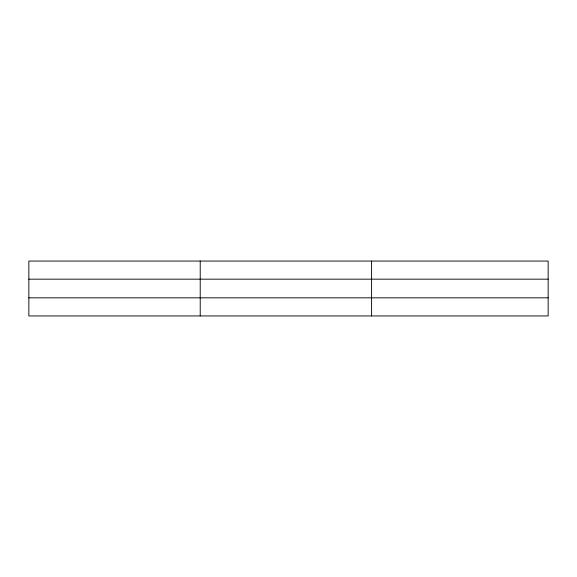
<?xml version="1.0" encoding="UTF-8"?>
<svg xmlns="http://www.w3.org/2000/svg" width="577" height="577" viewBox="0 0 577 577"><rect width="100%" height="100%" fill="white"/><g stroke="black" fill="none" stroke-linecap="round" stroke-linejoin="round"><path stroke-width="0.87" d="M200.219 315.944L200.219 261.056M371.588 315.944L371.588 261.056M548.15 279.167L548.15 261.056L28.85 261.056L28.85 315.944L548.15 315.944L548.15 279.167L28.85 279.167M28.85 297.833L548.15 297.833"/></g></svg>
